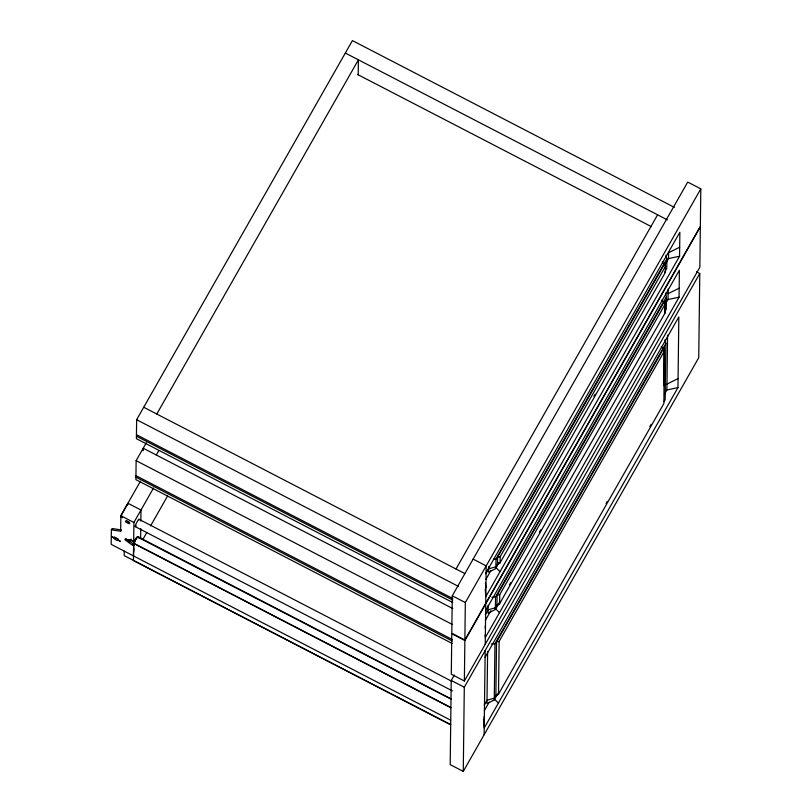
<?xml version="1.0" encoding="UTF-8"?>
<svg xmlns="http://www.w3.org/2000/svg" width="812" height="812" viewBox="0 0 812 812"><rect width="100%" height="100%" fill="white"/><g stroke="black" fill="none" stroke-linecap="round" stroke-linejoin="round"><path stroke-width="1.22" d="M111.366 529.83L120.633 531.281L121.384 529.962L112.117 528.521L111.366 529.83L111.295 536.336L113.609 537.534A2.619 0.7 29.6 0 1 115.923 537.94A2.619 0.7 29.6 0 1 118.217 539.929L120.511 541.442L118.217 540.254A2.619 0.7 29.6 0 1 115.903 539.848A2.619 0.7 29.6 0 1 113.599 537.869L111.285 536.661L111.193 544.365L450.64 720.183M120.633 531.281L120.856 516.858L122.267 516.929L122.257 517.751M122.267 516.929L120.826 515.701L140.456 481.222M124.266 551.135L124.206 555.631L450.589 724.811M133.493 555.915L133.615 545.644A6.557 0.924 -62.6 0 0 134.427 544.152M133.615 545.644L132.884 545.268L133.635 543.898M135.107 540.802A6.557 0.924 -62.6 0 1 133.696 543.776L132.884 545.268A6.557 1.756 29.6 0 1 127.91 541.716L127.809 541.645A2.619 0.7 29.6 0 1 124.936 539.483A2.619 0.7 29.6 0 1 127.23 539.777L127.931 539.736A6.557 1.756 29.6 0 1 132.935 541.33L133.665 541.675L133.899 522.471L153.529 487.992M146.353 442.723L136.132 460.668L135.898 479.659L452.243 643.51M674.396 207.364L352.418 40.6L136.629 419.713L136.406 438.693L452.751 602.545M140.638 538.508L140.76 528.602M140.852 521.172L140.983 510.017L127.91 503.247L120.815 516.178M143.186 450.721L143.216 448.224L452.812 608.574M358.224 74.805L358.407 59.824L156.797 414.029M454.294 675.066L451.228 680.456L450.193 764.63L463.266 771.4L698.746 357.696L699.771 273.522L696.503 271.837M452.264 595.785L451.797 633.248L464.87 640.018L700.35 226.315L700.807 188.851L687.734 182.081L452.264 595.785L465.327 602.555L464.87 640.018M463.266 771.4L464.302 687.226L699.771 273.522M464.373 680.984L464.87 640.516L700.34 226.822L699.853 267.28L464.373 680.984L451.299 674.214L451.797 633.746L464.87 640.516M484.135 734.738L485.17 650.564M485.241 644.312L485.738 603.854M485.749 603.357L486.205 565.883L473.132 559.113M487.616 651.295L486.977 703.608L494.275 699.934L497.035 695.092M488.174 605.326L488.083 613.192L495.381 609.518L499.39 602.474M488.651 566.451L488.58 572.227L495.878 568.552L498.649 562.706L500.111 562.716L665.495 272.152L665.312 262.58L497.563 557.296L497.472 564.787L500.111 562.716L500.182 556.717L665.566 266.163L662.257 262.032M494.275 699.934L494.965 643.733L665.86 343.486L664.947 339.822M495.381 609.518L495.533 597.023L666.429 296.786L665.515 293.112M495.878 568.552L496 559.062L666.896 258.815L665.982 255.141M496.528 641.967L495.868 696.168L498.507 694.098L663.891 403.534L664.277 347.252L496.528 641.967L499.147 641.389L664.531 350.835L661.222 346.704M497.096 595.257L496.964 605.752L499.613 603.671L664.998 313.117L664.845 300.552L497.096 595.257L499.725 594.678L665.109 304.124L661.79 299.993M484.206 705.181L487.017 700.238L494.295 698.188L495.868 695.417L498.507 694.098L499.147 641.389M499.725 594.678L499.613 603.671L496.974 605.001L495.401 607.762L488.124 609.812L485.312 614.755M663.8 385.649L664.277 347.252M664.845 300.552L664.998 313.117M665.302 263.332L665.312 262.58M665.86 343.486L665.17 399.687L664.074 401.625M666.429 296.786L666.276 309.27L664.622 312.173M666.896 258.815L666.774 268.305L664.571 272.182M664.429 394.287L666.896 389.953L667.565 335.143M666.155 302.785L668.002 299.537L668.134 289.163M666.033 262.905L668.509 258.571L668.581 252.694L679.674 247.244M483.516 719.259L484.216 727.988L677.959 387.618L678.822 316.934L485.089 657.304M485.119 635.075L485.322 637.572L679.065 297.202L679.39 270.223L485.657 610.594M485.221 589.126L485.83 596.607L679.563 256.237L679.857 232.262L486.114 572.633M451.411 699.061L137.634 536.539A4.76 0.67 -62.6 0 0 135.675 539.269A4.76 0.67 -62.6 0 0 133.696 543.451L133.432 560.534L450.701 724.598M133.686 551.764L133.736 548.12M133.777 545.694L134.01 542.741A4.507 0.639 -62.6 0 1 137.309 536.935L450.183 698.706M120.826 516.919L121.567 515.61M127.159 505.49L127.981 504.14M120.805 517L121.556 515.691M156.29 454.994L158.797 450.589M127.87 541.665L128.611 540.356A6.557 1.756 29.6 0 0 133.635 543.979M129.27 542.335L131.158 539.036M143.085 539.056L146.85 532.449M150.606 525.841L167.536 496.091M455.999 568.999L657.608 214.804M465.327 602.555L700.807 188.851M485.809 573.8L488.621 568.857L495.899 566.806L497.482 564.035L500.111 562.716M485.85 579.474L490.783 570.806M497.472 564.787L498.649 562.706M593.856 396.418L595.115 394.216M485.343 620.439L490.895 610.685M509.418 584.863L510.667 582.661M539.483 532.033L540.741 529.83M484.246 710.855L489.179 702.187M606.036 503.582L607.285 501.38M649.884 426.544L651.143 424.341M668.073 293.66L679.167 288.209M666.967 384.076L678.071 378.636M497.563 557.296L500.182 556.717M668.509 258.571L679.563 256.237M668.002 299.537L679.065 297.202M666.896 389.953L677.959 387.618M493.574 559.204L496 559.062M491.899 597.236L495.533 597.023M491.331 643.946L494.965 643.733M497.045 694.087L498.507 694.098M128.651 540.406L128.55 540.335A2.619 0.7 29.6 0 1 127.362 539.716M345.333 53.054L667.413 219.879M357.534 74.45L651.366 226.639M143.724 407.259L464.718 573.516M136.629 419.713L458.607 586.477M136.446 434.694L452.791 598.545M136.436 436.196L452.781 600.048M136.132 460.668L452.477 624.529M135.949 475.659L452.294 639.511M135.929 477.162L452.274 641.013M451.228 680.456L464.302 687.226M139.055 519.304L451.716 681.248M120.826 515.701L133.899 522.471M135.249 526.633L452.406 690.9M130.123 539.747L134.609 542.071M133.807 543.269L450.964 707.546M133.696 543.451L450.853 707.729M495.624 567.192L499.999 571.699M495.117 608.158L499.502 612.664M494.011 698.574L498.395 703.091M485.434 582.874L485.931 587.614M485.18 626.214L485.434 628.579M484.084 716.631L484.328 718.996M136.152 525.78A4.131 0.579 -62.6 0 1 135.371 525.577A4.131 0.579 -62.6 0 1 137.837 520.614A4.131 0.579 -62.6 0 1 139.045 519.954M137.634 536.539A147.337 20.777 -62.6 0 1 139.512 538.143M137.522 536.762A147.002 20.726 -62.6 0 1 139.096 537.899M129.433 522.207A2.477 0.66 29.6 0 1 126.804 520.725M118.278 539.158A2.619 0.7 29.6 0 1 114.654 537.108M133.665 541.675A6.557 0.924 -62.6 0 1 136.649 538.874M126.804 539.341A2.619 0.7 29.6 0 1 125.961 538.62M135.929 538.498A6.557 0.924 -62.6 0 1 135.604 539.523M126.063 522.035A2.477 0.66 29.6 0 0 129.707 523.588A2.477 0.66 29.6 0 0 127.058 521.284A2.477 0.66 29.6 0 0 126.063 522.035"/></g></svg>
